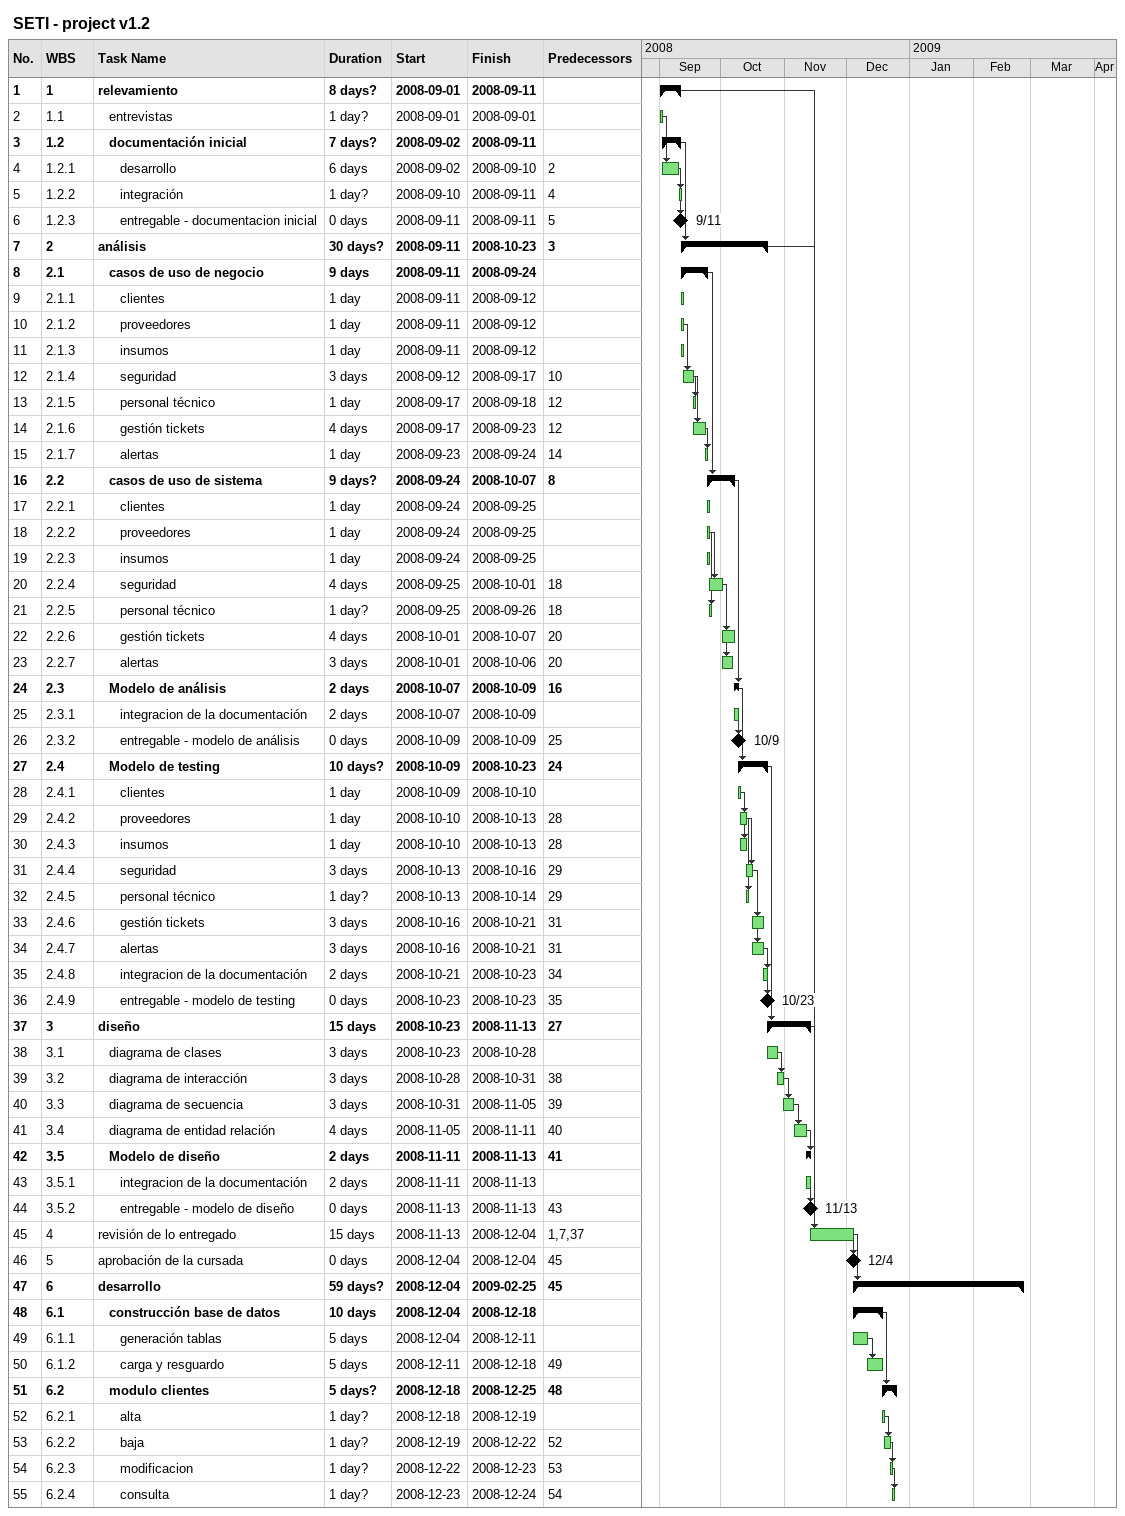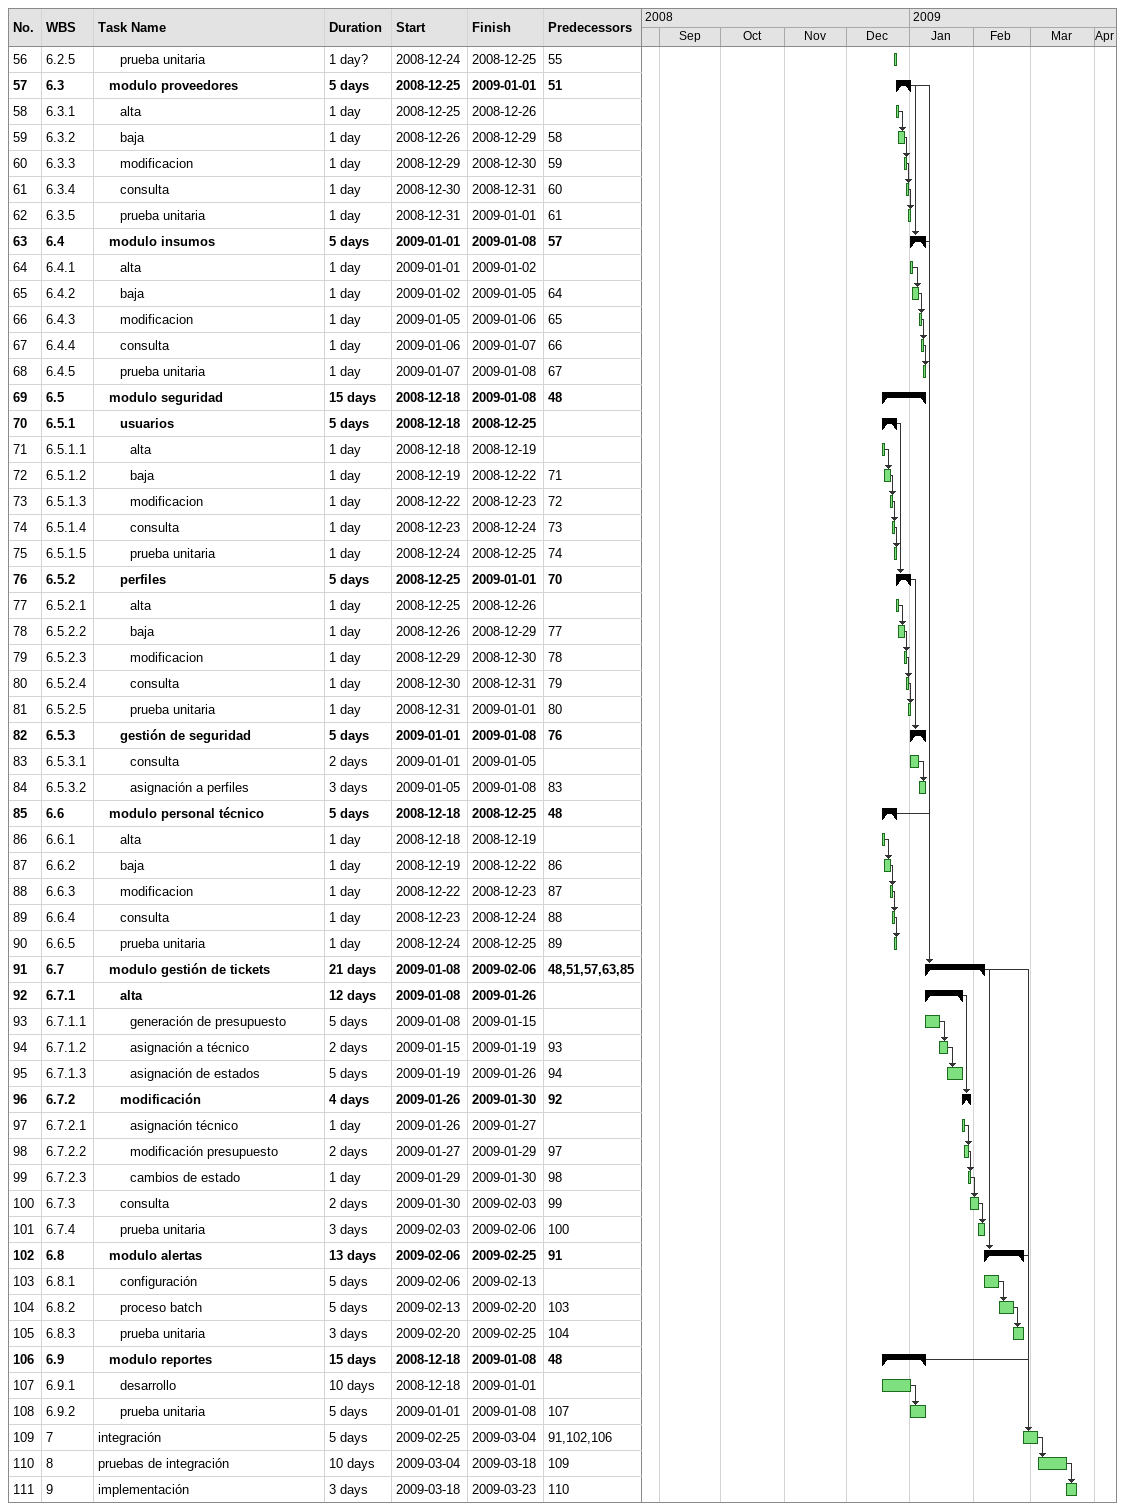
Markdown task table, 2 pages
SETI - project v1.2

| ID | WBS | Task | Duration | Start | Finish | Predecessors |
|---|---|---|---|---|---|---|
| 1 | 1 | **relevamiento** | 8d? | 2008-09-01 | 2008-09-11 |  |
| 2 | 1.1 | entrevistas | 1d? | 2008-09-01 | 2008-09-01 |  |
| 3 | 1.2 | **documentación inicial** | 7d? | 2008-09-02 | 2008-09-11 |  |
| 4 | 1.2.1 | desarrollo | 6d | 2008-09-02 | 2008-09-10 | 2 |
| 5 | 1.2.2 | integración | 1d? | 2008-09-10 | 2008-09-11 | 4 |
| 6 | 1.2.3 | entregable - documentacion inicial | 0d | 2008-09-11 | 2008-09-11 | 5 |
| 7 | 2 | **análisis** | 30d? | 2008-09-11 | 2008-10-23 | 3 |
| 8 | 2.1 | **casos de uso de negocio** | 9d | 2008-09-11 | 2008-09-24 |  |
| 9 | 2.1.1 | clientes | 1d | 2008-09-11 | 2008-09-12 |  |
| 10 | 2.1.2 | proveedores | 1d | 2008-09-11 | 2008-09-12 |  |
| 11 | 2.1.3 | insumos | 1d | 2008-09-11 | 2008-09-12 |  |
| 12 | 2.1.4 | seguridad | 3d | 2008-09-12 | 2008-09-17 | 10 |
| 13 | 2.1.5 | personal técnico | 1d | 2008-09-17 | 2008-09-18 | 12 |
| 14 | 2.1.6 | gestión tickets | 4d | 2008-09-17 | 2008-09-23 | 12 |
| 15 | 2.1.7 | alertas | 1d | 2008-09-23 | 2008-09-24 | 14 |
| 16 | 2.2 | **casos de uso de sistema** | 9d? | 2008-09-24 | 2008-10-07 | 8 |
| 17 | 2.2.1 | clientes | 1d | 2008-09-24 | 2008-09-25 |  |
| 18 | 2.2.2 | proveedores | 1d | 2008-09-24 | 2008-09-25 |  |
| 19 | 2.2.3 | insumos | 1d | 2008-09-24 | 2008-09-25 |  |
| 20 | 2.2.4 | seguridad | 4d | 2008-09-25 | 2008-10-01 | 18 |
| 21 | 2.2.5 | personal técnico | 1d? | 2008-09-25 | 2008-09-26 | 18 |
| 22 | 2.2.6 | gestión tickets | 4d | 2008-10-01 | 2008-10-07 | 20 |
| 23 | 2.2.7 | alertas | 3d | 2008-10-01 | 2008-10-06 | 20 |
| 24 | 2.3 | **Modelo de análisis** | 2d | 2008-10-07 | 2008-10-09 | 16 |
| 25 | 2.3.1 | integracion de la documentación | 2d | 2008-10-07 | 2008-10-09 |  |
| 26 | 2.3.2 | entregable - modelo de análisis | 0d | 2008-10-09 | 2008-10-09 | 25 |
| 27 | 2.4 | **Modelo de testing** | 10d? | 2008-10-09 | 2008-10-23 | 24 |
| 28 | 2.4.1 | clientes | 1d | 2008-10-09 | 2008-10-10 |  |
| 29 | 2.4.2 | proveedores | 1d | 2008-10-10 | 2008-10-13 | 28 |
| 30 | 2.4.3 | insumos | 1d | 2008-10-10 | 2008-10-13 | 28 |
| 31 | 2.4.4 | seguridad | 3d | 2008-10-13 | 2008-10-16 | 29 |
| 32 | 2.4.5 | personal técnico | 1d? | 2008-10-13 | 2008-10-14 | 29 |
| 33 | 2.4.6 | gestión tickets | 3d | 2008-10-16 | 2008-10-21 | 31 |
| 34 | 2.4.7 | alertas | 3d | 2008-10-16 | 2008-10-21 | 31 |
| 35 | 2.4.8 | integracion de la documentación | 2d | 2008-10-21 | 2008-10-23 | 34 |
| 36 | 2.4.9 | entregable - modelo de testing | 0d | 2008-10-23 | 2008-10-23 | 35 |
| 37 | 3 | **diseño** | 15d | 2008-10-23 | 2008-11-13 | 27 |
| 38 | 3.1 | diagrama de clases | 3d | 2008-10-23 | 2008-10-28 |  |
| 39 | 3.2 | diagrama de interacción | 3d | 2008-10-28 | 2008-10-31 | 38 |
| 40 | 3.3 | diagrama de secuencia | 3d | 2008-10-31 | 2008-11-05 | 39 |
| 41 | 3.4 | diagrama de entidad relación | 4d | 2008-11-05 | 2008-11-11 | 40 |
| 42 | 3.5 | **Modelo de diseño** | 2d | 2008-11-11 | 2008-11-13 | 41 |
| 43 | 3.5.1 | integracion de la documentación | 2d | 2008-11-11 | 2008-11-13 |  |
| 44 | 3.5.2 | entregable - modelo de diseño | 0d | 2008-11-13 | 2008-11-13 | 43 |
| 45 | 4 | revisión de lo entregado | 15d | 2008-11-13 | 2008-12-04 | 1, 7, 37 |
| 46 | 5 | aprobación de la cursada | 0d | 2008-12-04 | 2008-12-04 | 45 |
| 47 | 6 | **desarrollo** | 59d? | 2008-12-04 | 2009-02-25 | 45 |
| 48 | 6.1 | **construcción base de datos** | 10d | 2008-12-04 | 2008-12-18 |  |
| 49 | 6.1.1 | generación tablas | 5d | 2008-12-04 | 2008-12-11 |  |
| 50 | 6.1.2 | carga y resguardo | 5d | 2008-12-11 | 2008-12-18 | 49 |
| 51 | 6.2 | **modulo clientes** | 5d? | 2008-12-18 | 2008-12-25 | 48 |
| 52 | 6.2.1 | alta | 1d? | 2008-12-18 | 2008-12-19 |  |
| 53 | 6.2.2 | baja | 1d? | 2008-12-19 | 2008-12-22 | 52 |
| 54 | 6.2.3 | modificacion | 1d? | 2008-12-22 | 2008-12-23 | 53 |
| 55 | 6.2.4 | consulta | 1d? | 2008-12-23 | 2008-12-24 | 54 |
| 56 | 6.2.5 | prueba unitaria | 1d? | 2008-12-24 | 2008-12-25 | 55 |
| 57 | 6.3 | **modulo proveedores** | 5d | 2008-12-25 | 2009-01-01 | 51 |
| 58 | 6.3.1 | alta | 1d | 2008-12-25 | 2008-12-26 |  |
| 59 | 6.3.2 | baja | 1d | 2008-12-26 | 2008-12-29 | 58 |
| 60 | 6.3.3 | modificacion | 1d | 2008-12-29 | 2008-12-30 | 59 |
| 61 | 6.3.4 | consulta | 1d | 2008-12-30 | 2008-12-31 | 60 |
| 62 | 6.3.5 | prueba unitaria | 1d | 2008-12-31 | 2009-01-01 | 61 |
| 63 | 6.4 | **modulo insumos** | 5d | 2009-01-01 | 2009-01-08 | 57 |
| 64 | 6.4.1 | alta | 1d | 2009-01-01 | 2009-01-02 |  |
| 65 | 6.4.2 | baja | 1d | 2009-01-02 | 2009-01-05 | 64 |
| 66 | 6.4.3 | modificacion | 1d | 2009-01-05 | 2009-01-06 | 65 |
| 67 | 6.4.4 | consulta | 1d | 2009-01-06 | 2009-01-07 | 66 |
| 68 | 6.4.5 | prueba unitaria | 1d | 2009-01-07 | 2009-01-08 | 67 |
| 69 | 6.5 | **modulo seguridad** | 15d | 2008-12-18 | 2009-01-08 | 48 |
| 70 | 6.5.1 | **usuarios** | 5d | 2008-12-18 | 2008-12-25 |  |
| 71 | 6.5.1.1 | alta | 1d | 2008-12-18 | 2008-12-19 |  |
| 72 | 6.5.1.2 | baja | 1d | 2008-12-19 | 2008-12-22 | 71 |
| 73 | 6.5.1.3 | modificacion | 1d | 2008-12-22 | 2008-12-23 | 72 |
| 74 | 6.5.1.4 | consulta | 1d | 2008-12-23 | 2008-12-24 | 73 |
| 75 | 6.5.1.5 | prueba unitaria | 1d | 2008-12-24 | 2008-12-25 | 74 |
| 76 | 6.5.2 | **perfiles** | 5d | 2008-12-25 | 2009-01-01 | 70 |
| 77 | 6.5.2.1 | alta | 1d | 2008-12-25 | 2008-12-26 |  |
| 78 | 6.5.2.2 | baja | 1d | 2008-12-26 | 2008-12-29 | 77 |
| 79 | 6.5.2.3 | modificacion | 1d | 2008-12-29 | 2008-12-30 | 78 |
| 80 | 6.5.2.4 | consulta | 1d | 2008-12-30 | 2008-12-31 | 79 |
| 81 | 6.5.2.5 | prueba unitaria | 1d | 2008-12-31 | 2009-01-01 | 80 |
| 82 | 6.5.3 | **gestión de seguridad** | 5d | 2009-01-01 | 2009-01-08 | 76 |
| 83 | 6.5.3.1 | consulta | 2d | 2009-01-01 | 2009-01-05 |  |
| 84 | 6.5.3.2 | asignación a perfiles | 3d | 2009-01-05 | 2009-01-08 | 83 |
| 85 | 6.6 | **modulo personal técnico** | 5d | 2008-12-18 | 2008-12-25 | 48 |
| 86 | 6.6.1 | alta | 1d | 2008-12-18 | 2008-12-19 |  |
| 87 | 6.6.2 | baja | 1d | 2008-12-19 | 2008-12-22 | 86 |
| 88 | 6.6.3 | modificacion | 1d | 2008-12-22 | 2008-12-23 | 87 |
| 89 | 6.6.4 | consulta | 1d | 2008-12-23 | 2008-12-24 | 88 |
| 90 | 6.6.5 | prueba unitaria | 1d | 2008-12-24 | 2008-12-25 | 89 |
| 91 | 6.7 | **modulo gestión de tickets** | 21d | 2009-01-08 | 2009-02-06 | 48, 51, 57, 63, 85 |
| 92 | 6.7.1 | **alta** | 12d | 2009-01-08 | 2009-01-26 |  |
| 93 | 6.7.1.1 | generación de presupuesto | 5d | 2009-01-08 | 2009-01-15 |  |
| 94 | 6.7.1.2 | asignación a técnico | 2d | 2009-01-15 | 2009-01-19 | 93 |
| 95 | 6.7.1.3 | asignación de estados | 5d | 2009-01-19 | 2009-01-26 | 94 |
| 96 | 6.7.2 | **modificación** | 4d | 2009-01-26 | 2009-01-30 | 92 |
| 97 | 6.7.2.1 | asignación técnico | 1d | 2009-01-26 | 2009-01-27 |  |
| 98 | 6.7.2.2 | modificación presupuesto | 2d | 2009-01-27 | 2009-01-29 | 97 |
| 99 | 6.7.2.3 | cambios de estado | 1d | 2009-01-29 | 2009-01-30 | 98 |
| 100 | 6.7.3 | consulta | 2d | 2009-01-30 | 2009-02-03 | 99 |
| 101 | 6.7.4 | prueba unitaria | 3d | 2009-02-03 | 2009-02-06 | 100 |
| 102 | 6.8 | **modulo alertas** | 13d | 2009-02-06 | 2009-02-25 | 91 |
| 103 | 6.8.1 | configuración | 5d | 2009-02-06 | 2009-02-13 |  |
| 104 | 6.8.2 | proceso batch | 5d | 2009-02-13 | 2009-02-20 | 103 |
| 105 | 6.8.3 | prueba unitaria | 3d | 2009-02-20 | 2009-02-25 | 104 |
| 106 | 6.9 | **modulo reportes** | 15d | 2008-12-18 | 2009-01-08 | 48 |
| 107 | 6.9.1 | desarrollo | 10d | 2008-12-18 | 2009-01-01 |  |
| 108 | 6.9.2 | prueba unitaria | 5d | 2009-01-01 | 2009-01-08 | 107 |
| 109 | 7 | integración | 5d | 2009-02-25 | 2009-03-04 | 91, 102, 106 |
| 110 | 8 | pruebas de integración | 10d | 2009-03-04 | 2009-03-18 | 109 |
| 111 | 9 | implementación | 3d | 2009-03-18 | 2009-03-23 | 110 |
